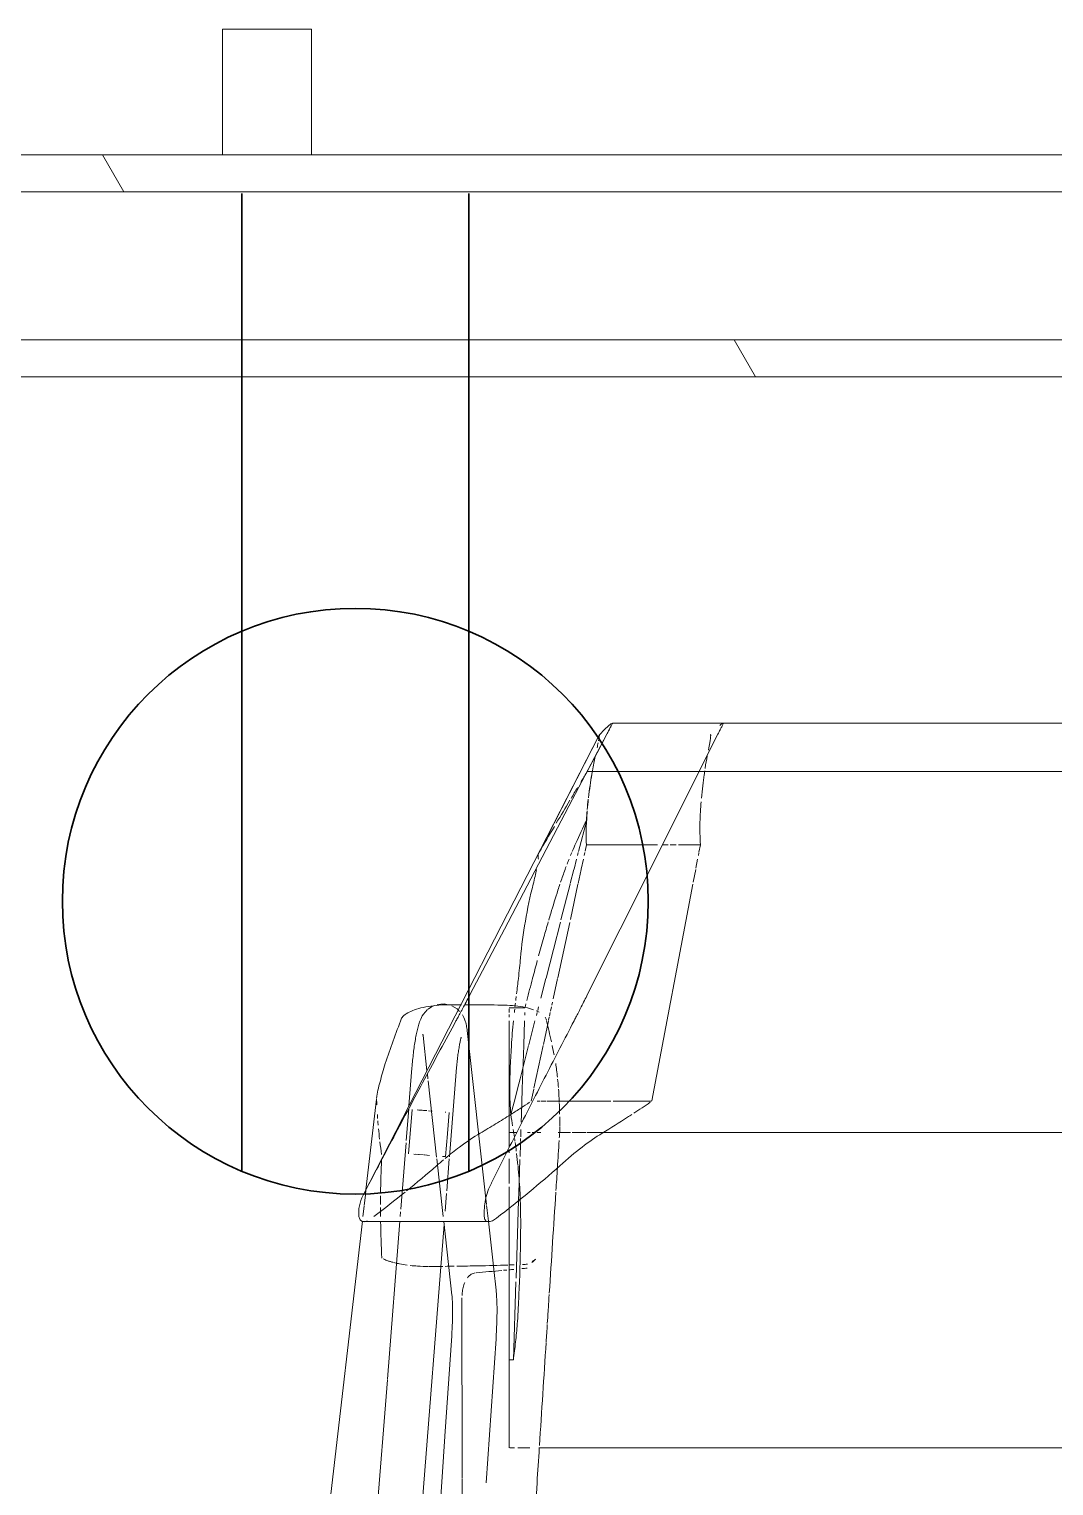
# Model space of a CAD drawing. Header units: inches. Extents: x 1076 to 2563, y 349 to 2134.
# Drawn here: x 2472.05 to 2489.37, y 863.08 to 887.7 of the extents above; entities that cross this region are included whole.
import ezdxf

# ---------------------------------------------------------------- set-up
doc = ezdxf.new("R2010")
doc.units = ezdxf.units.IN
doc.header["$MEASUREMENT"] = 0
for name, color, linetype, lineweight in [('A-ANNO-NOTE', 131, 'Continuous', 30), ('A-WALL', 113, 'Continuous', 13), ('A-WALL-PATT', 111, 'Continuous', 13), ('E-ELEC-FIXT', 91, 'Continuous', 9), ('I-FURN', 30, 'Continuous', 9), ('I-WALL', 2, 'Continuous', 13)]:
    doc.layers.add(name, color=color, linetype=linetype, lineweight=lineweight)
pattern_1 = [(0, (0, 0), (30.72, 7.68), [1.267, -21.773, 1.267, -21.773, -122.88]), (0, (0, 0), (30.72, 7.68), [-46.08, 1.267, -44.813, 1.267, -21.773, -53.76]), (0, (0, 0), (30.72, 7.68), [-115.2, 1.267, -14.093, 1.267, -37.133]), (120, (11.52, 3.84), (-22.011075, 22.7643), [1.267, -21.773, 1.267, -21.773, -122.88]), (120, (11.52, 3.84), (-22.011075, 22.7643), [-46.08, 1.267, -44.813, 1.267, -21.773, -53.76]), (120, (11.52, 3.84), (-22.011075, 22.7643), [-115.2, 1.267, -14.093, 1.267, -37.133]), (240, (15.36, 19.2), (-8.708925, -30.4443), [1.267, -21.773, 1.267, -21.773, -122.88]), (240, (15.36, 19.2), (-8.708925, -30.4443), [-46.08, 1.267, -44.813, 1.267, -21.773, -53.76]), (240, (15.36, 19.2), (-8.708925, -30.4443), [-115.2, 1.267, -14.093, 1.267, -37.133])]

# ---------------------------------------------------------------- blocks, each defined once
blk = doc.blocks.new('HighTower_SelectRecliner - HighTower_SelectRecliner-V19-Level XX  POWER _ SIGNAL')
at = {"layer": 'I-FURN'}
for p, q in [((-8.286, 15.69), (-8.209, 15.766)), ((-8.286, 15.69), (-8.209, 15.766)), ((-8.209, 15.766), (-8.13, 15.842)), ((-8.209, 15.766), (-8.13, 15.842)), ((-8.072, 15.879), (-8.071, 15.879)), ((-8.072, 15.879), (-8.072, 15.879)), ((-8.072, 15.879), (-8.071, 15.879)), ((8.071, 15.879), (-8.071, 15.879)), ((-6.198, 15.879), (-8.071, 15.879)), ((-6.198, 15.879), (-6.199, 15.879)), ((-12.283, 7.902), (-8.29, 15.686)), ((-8.29, 15.686), (-9.312, 13.691)), ((-8.287, 15.69), (-8.286, 15.69)), ((-8.287, 15.69), (-8.286, 15.69)), ((-8.286, 15.69), (-8.286, 15.69)), ((-8.286, 15.69), (-8.286, 15.69)), ((8.496, 15.065), (-8.496, 15.065)), ((-8.507, 14.243), (-8.644, 13.713)), ((-8.511, 13.824), (-8.534, 13.716)), ((-7.313, 13.824), (-8.511, 13.824)), ((-7.132, 13.824), (-7.225, 13.824)), ((-6.995, 13.824), (-7.098, 13.824)), ((-6.586, 13.824), (-6.958, 13.824)), ((-6.586, 13.824), (-6.61, 13.697)), ((-8.677, 13.582), (-8.721, 13.411)), ((-8.648, 13.695), (-8.661, 13.645)), ((-8.563, 13.582), (-8.599, 13.412)), ((-8.539, 13.694), (-8.549, 13.645)), ((-6.632, 13.582), (-6.66, 13.431)), ((-6.611, 13.689), (-6.62, 13.645)), ((-8.723, 13.405), (-8.784, 13.168)), ((-8.601, 13.405), (-8.652, 13.17)), ((-6.665, 13.405), (-6.705, 13.195)), ((-8.786, 13.16), (-8.941, 12.555)), ((-8.654, 13.16), (-8.783, 12.56)), ((-6.712, 13.16), (-7.408, 9.498)), ((-8.794, 12.51), (-8.996, 11.575)), ((-9.196, 11.563), (-9.282, 11.232)), ((-8.998, 11.563), (-9.072, 11.22)), ((-10.908, 11.133), (-11.032, 11.122)), ((-10.908, 11.133), (-10.855, 11.12)), ((-9.319, 11.087), (-9.335, 11.025)), ((-9.101, 11.086), (-9.116, 11.014)), ((-9.084, 11.166), (-9.095, 11.113)), ((-9.818, 11.07), (-9.719, 11.07)), ((-9.818, 10.991), (-9.818, 11.049)), ((-9.818, 11.049), (-9.818, 10.991)), ((-9.818, 10.909), (-9.818, 10.957)), ((-9.818, 10.957), (-9.818, 10.909)), ((-9.818, 9.103), (-9.818, 10.847)), ((-9.818, 10.847), (-9.818, 9.103)), ((-9.715, 11.07), (-9.55, 11.07)), ((-9.571, 10.438), (-9.557, 10.847)), ((-9.554, 10.946), (-9.552, 10.991)), ((-9.381, 10.847), (-9.485, 10.441)), ((-9.343, 10.991), (-9.357, 10.938)), ((-9.153, 10.847), (-9.238, 10.45)), ((-9.139, 10.909), (-9.15, 10.861)), ((-9.121, 10.991), (-9.135, 10.928)), ((-11.356, 10.747), (-11.362, 10.726)), ((-11.272, 10.601), (-11.205, 10.003)), ((-10.54, 10.771), (-10.536, 10.748)), ((-10.536, 10.748), (-10.532, 10.726)), ((-10.21, 7.842), (-10.527, 10.684)), ((-10.631, 10.553), (-10.634, 10.543)), ((-10.625, 10.573), (-10.626, 10.571)), ((-9.488, 10.43), (-9.632, 9.87)), ((-9.595, 9.7), (-9.571, 10.43)), ((-9.242, 10.43), (-9.398, 9.708)), ((-11.454, 10.12), (-11.456, 10.088)), ((-11.451, 10.151), (-11.454, 10.12)), ((-11.441, 10.244), (-11.445, 10.214)), ((-10.678, 10.302), (-10.682, 10.277)), ((-10.675, 10.326), (-10.678, 10.302)), ((-11.46, 10.048), (-11.51, 9.409)), ((-11.199, 9.95), (-11.19, 9.866)), ((-10.825, 8.548), (-10.712, 9.989)), ((-9.632, 9.87), (-9.676, 9.697)), ((-11.186, 9.833), (-11.043, 8.544)), ((-9.677, 9.692), (-9.734, 9.472)), ((-9.602, 9.473), (-9.595, 9.692)), ((-9.401, 9.692), (-9.445, 9.489)), ((-12.059, 9.522), (-12.236, 7.993)), ((-11.514, 9.361), (-11.556, 8.828)), ((-9.734, 9.471), (-9.788, 9.264)), ((-9.609, 9.266), (-9.603, 9.471)), ((-9.296, 9.489), (-9.346, 9.489)), ((-9.192, 9.489), (-9.279, 9.489)), ((-8.098, 9.489), (-9.176, 9.489)), ((-7.41, 9.489), (-8.06, 9.489)), ((-11.458, 9.35), (-11.516, 8.602)), ((-11.458, 9.35), (-11.516, 8.602)), ((-11.29, 9.337), (-11.371, 9.343)), ((-11.291, 9.337), (-11.341, 9.341)), ((-11.209, 9.33), (-11.287, 9.336)), ((-11.209, 9.33), (-11.266, 9.335)), ((-11.12, 9.323), (-11.178, 9.328)), ((-11.12, 9.323), (-11.177, 9.328)), ((-10.885, 9.305), (-10.9, 9.306)), ((-10.86, 8.942), (-10.832, 9.301)), ((-10.86, 8.942), (-10.832, 9.301)), ((-9.614, 9.136), (-9.609, 9.264)), ((-10.891, 8.553), (-10.861, 8.936)), ((-10.891, 8.553), (-10.861, 8.936)), ((-9.818, 8.71), (-9.818, 9.099)), ((-9.818, 9.099), (-9.818, 8.959)), ((-9.818, 8.959), (-9.818, 8.71)), ((-9.818, 8.959), (-9.741, 8.959)), ((-9.741, 8.959), (-9.695, 8.959)), ((-9.622, 8.886), (-9.618, 9.012)), ((-9.506, 8.959), (-9.461, 8.959)), ((-9.43, 8.959), (-9.375, 8.959)), ((-9.341, 8.959), (-9.283, 8.959)), ((-8.991, 8.959), (-8.781, 8.959)), ((-8.963, 8.959), (-8.781, 8.959)), ((-8.754, 8.959), (-8.515, 8.959)), ((-8.754, 8.959), (-8.515, 8.959)), ((-8.499, 8.959), (-8.242, 8.959)), ((-8.499, 8.959), (-8.242, 8.959)), ((-8.23, 8.959), (8.23, 8.959)), ((-8.23, 8.959), (8.23, 8.959)), ((-11.559, 8.786), (-11.647, 7.663)), ((-9.818, 8.664), (-9.818, 8.618)), ((-9.818, 8.618), (-9.818, 8.664)), ((-9.633, 8.554), (-9.626, 8.767)), ((-9.624, 8.81), (-9.623, 8.858)), ((-11.43, 8.595), (-11.351, 8.589)), ((-11.4, 8.593), (-11.352, 8.589)), ((-11.346, 8.589), (-11.262, 8.582)), ((-11.325, 8.587), (-11.262, 8.582)), ((-11.252, 8.581), (-11.16, 8.574)), ((-11.244, 8.581), (-11.163, 8.574)), ((-11.039, 8.514), (-10.931, 7.541)), ((-10.944, 8.557), (-10.891, 8.553)), ((-10.901, 8.554), (-10.891, 8.553)), ((-10.871, 7.974), (-10.828, 8.514)), ((-9.818, 8.514), (-9.818, 8.097)), ((-9.818, 8.097), (-9.818, 8.514)), ((-9.648, 8.103), (-9.634, 8.503)), ((-12.246, 7.903), (-12.266, 7.727)), ((-12.236, 7.993), (-12.246, 7.907)), ((-10.897, 7.632), (-10.874, 7.932)), ((-9.818, 8.045), (-9.818, 7.685)), ((-9.818, 7.685), (-9.818, 8.045)), ((-9.657, 7.811), (-9.648, 8.103)), ((-12.268, 7.717), (-12.288, 7.541)), ((-10.199, 7.744), (-10.209, 7.838)), ((-10.188, 7.649), (-10.197, 7.727)), ((-10.167, 7.461), (-10.188, 7.644)), ((-9.818, 7.683), (-9.818, 5.121)), ((-9.818, 5.121), (-9.818, 7.683)), ((-9.701, 6.5), (-9.657, 7.811)), ((-12.297, 7.463), (-14.661, -12.986)), ((-12.271, 7.454), (-10.166, 7.454)), ((-11.663, 7.462), (-11.873, 4.79)), ((-11.651, 7.622), (-11.657, 7.541)), ((-11.398, 1.27), (-10.915, 7.404)), ((-10.921, 7.454), (-10.783, 6.21)), ((-10.077, 6.648), (-10.167, 7.461)), ((-10.037, 6.293), (-10.077, 6.647)), ((-9.746, 5.116), (-9.703, 6.438)), ((-10.783, 6.21), (-10.781, 6.194)), ((-10.775, 6.111), (-10.774, 6.086)), ((-10.774, 6.086), (-10.773, 6.06)), ((-10.788, 5.522), (-10.901, 3.83)), ((-10.203, 3.041), (-10.039, 5.471)), ((-9.818, 5.116), (-9.818, 3.63)), ((-9.818, 3.63), (-9.818, 5.116)), ((-9.746, 5.116), (-9.818, 5.116)), ((-11.874, 4.781), (-12.462, -2.686)), ((-10.902, 3.824), (-11.945, -11.699)), ((-9.807, 3.63), (-9.726, 3.63)), ((-9.67, 3.63), (-9.594, 3.63)), ((-9.583, 3.63), (-9.469, 3.63)), ((-9.317, 3.63), (9.317, 3.63))]:
    blk.add_line(p, q, dxfattribs=at)
at = {"layer": 'I-FURN', "flags": 128}
for points in [[(-10.475, 11.299), (-9.898, 12.397), (-9.321, 13.495), (-8.744, 14.593), (-8.167, 15.692)], [(-8.496, 15.065), (-8.331, 15.378), (-8.167, 15.692)], [(-6.289, 15.692), (-6.84, 14.593), (-7.39, 13.495), (-7.94, 12.397), (-8.491, 11.299)], [(-8.951, 12.516), (-9.07, 12.056), (-9.194, 11.571)], [(-11.076, 11.105), (-11.129, 11.084), (-11.186, 11.044)], [(-10.788, 11.103), (-10.698, 11.05), (-10.653, 11.007)], [(-11.194, 11.039), (-11.236, 10.997), (-11.264, 10.961), (-11.284, 10.93), (-11.299, 10.902), (-11.31, 10.878), (-11.32, 10.855), (-11.329, 10.833), (-11.336, 10.811), (-11.343, 10.79), (-11.35, 10.769), (-11.356, 10.747)], [(-10.606, 10.947), (-10.584, 10.907), (-10.569, 10.874), (-10.559, 10.844), (-10.551, 10.818), (-10.545, 10.794), (-10.54, 10.771)], [(-11.362, 10.726), (-11.367, 10.704), (-11.372, 10.681), (-11.378, 10.658), (-11.383, 10.634), (-11.388, 10.61), (-11.392, 10.585), (-11.397, 10.559), (-11.402, 10.533), (-11.406, 10.506), (-11.41, 10.479), (-11.415, 10.451), (-11.419, 10.423), (-11.423, 10.394), (-11.427, 10.365), (-11.431, 10.336), (-11.434, 10.306)], [(-11.275, 10.624), (-11.275, 10.623), (-11.274, 10.618), (-11.273, 10.612), (-11.272, 10.604), (-11.272, 10.601)], [(-10.532, 10.726), (-10.529, 10.704), (-10.527, 10.684)], [(-10.634, 10.543), (-10.637, 10.532), (-10.64, 10.519), (-10.643, 10.504), (-10.647, 10.489), (-10.65, 10.472), (-10.654, 10.454), (-10.657, 10.435), (-10.661, 10.415), (-10.664, 10.394), (-10.668, 10.372), (-10.672, 10.349), (-10.675, 10.326)], [(-10.626, 10.571), (-10.627, 10.568), (-10.629, 10.561), (-10.631, 10.553)], [(-11.445, 10.214), (-11.448, 10.182), (-11.451, 10.151)], [(-11.434, 10.306), (-11.438, 10.275), (-11.441, 10.244)], [(-10.682, 10.277), (-10.685, 10.252), (-10.688, 10.226), (-10.691, 10.2), (-10.695, 10.173), (-10.697, 10.146), (-10.7, 10.119), (-10.703, 10.091), (-10.706, 10.064), (-10.708, 10.036), (-10.711, 10.007), (-10.712, 9.989)], [(-11.456, 10.088), (-11.459, 10.056), (-11.46, 10.048)], [(-10.781, 6.194), (-10.779, 6.176), (-10.778, 6.156)], [(-10.778, 6.156), (-10.777, 6.134), (-10.775, 6.111)], [(-10.037, 6.293), (-10.034, 6.265), (-10.032, 6.237), (-10.03, 6.208), (-10.028, 6.177), (-10.026, 6.146), (-10.025, 6.115), (-10.024, 6.082), (-10.023, 6.048), (-10.022, 6.014), (-10.022, 5.979), (-10.022, 5.943), (-10.022, 5.907), (-10.023, 5.869), (-10.023, 5.831), (-10.024, 5.793), (-10.025, 5.754), (-10.027, 5.714), (-10.028, 5.674), (-10.03, 5.634), (-10.032, 5.593), (-10.034, 5.552), (-10.037, 5.511), (-10.039, 5.471)], [(-10.773, 6.06), (-10.773, 6.033), (-10.772, 6.005), (-10.772, 5.975), (-10.772, 5.944), (-10.772, 5.913), (-10.772, 5.88), (-10.773, 5.847), (-10.774, 5.813), (-10.775, 5.778), (-10.776, 5.742), (-10.777, 5.706), (-10.779, 5.67), (-10.781, 5.633), (-10.783, 5.595), (-10.785, 5.558), (-10.788, 5.522)]]:
    blk.add_lwpolyline(points, dxfattribs=at)
at = {"layer": 'I-FURN'}
blk.add_ellipse((0.224, 15.684), major_axis=(6.637, 0), ratio=0.032202, start_param=3.1107, end_param=3.114083, dxfattribs=at)
for points, knots in [([(-8.167, 15.692), (-8.156, 15.711), (-8.143, 15.736), (-8.129, 15.764), (-8.119, 15.783), (-8.109, 15.802), (-8.1, 15.82), (-8.09, 15.84), (-8.08, 15.86), (-8.072, 15.876), (-8.071, 15.879), (-8.071, 15.879)], [-1, -1, -1, -1, -0.785714, -0.732143, -0.678571, -0.571429, -0.5, -0.428571, -0.285714, -0.142857, 0, 0, 0, 0]), ([(-8.167, 15.692), (-8.156, 15.711), (-8.143, 15.736), (-8.129, 15.764), (-8.119, 15.783), (-8.109, 15.802), (-8.1, 15.82), (-8.09, 15.84), (-8.08, 15.86), (-8.072, 15.876), (-8.071, 15.879), (-8.071, 15.879)], [-1, -1, -1, -1, -0.785714, -0.732143, -0.678571, -0.571429, -0.5, -0.428571, -0.285714, -0.142857, 0, 0, 0, 0]), ([(-6.198, 15.879), (-6.198, 15.879), (-6.199, 15.876), (-6.207, 15.86), (-6.218, 15.836), (-6.23, 15.81), (-6.242, 15.788), (-6.254, 15.763), (-6.269, 15.731), (-6.283, 15.705), (-6.289, 15.692)], [-1, -1, -1, -1, -0.857143, -0.714286, -0.571429, -0.428571, -0.357143, -0.285714, -0.142857, 0, 0, 0, 0]), ([(-6.41, 15.672), (-6.412, 15.647), (-6.421, 15.581), (-6.442, 15.473), (-6.451, 15.426)], [0, 0, 0, 0, 0.25, 0.4021487, 0.4021487, 0.4021487, 0.4021487]), ([(-8.478, 14.619), (-8.46, 14.763), (-8.437, 14.919), (-8.415, 15.051), (-8.412, 15.071)], [0.0131576, 0.0131576, 0.0131576, 0.0131576, 0.25, 0.2936141, 0.2936141, 0.2936141, 0.2936141]), ([(-8.476, 14.619), (-8.458, 14.763), (-8.436, 14.919), (-8.414, 15.051), (-8.411, 15.071)], [0.0131801, 0.0131801, 0.0131801, 0.0131801, 0.25, 0.2935557, 0.2935557, 0.2935557, 0.2935557]), ([(-6.512, 15.072), (-6.515, 15.051), (-6.535, 14.915), (-6.553, 14.757), (-6.568, 14.61)], [0.7057407, 0.7057407, 0.7057407, 0.7057407, 0.75, 0.9914873, 0.9914873, 0.9914873, 0.9914873]), ([(-6.574, 14.552), (-6.584, 14.438), (-6.597, 14.195), (-6.593, 13.952), (-6.586, 13.824)], [0.0547584, 0.0547584, 0.0547584, 0.0547584, 0.5, 1, 1, 1, 1]), ([(-8.751, 13.712), (-8.731, 13.758), (-8.655, 13.935), (-8.572, 14.112), (-8.507, 14.243)], [0.8310972, 0.8310972, 0.8310972, 0.8310972, 0.875, 1, 1, 1, 1]), ([(-9.312, 13.691), (-9.316, 13.684), (-9.322, 13.669), (-9.326, 13.653), (-9.327, 13.645)], [0.1077434, 0.1077434, 0.1077434, 0.1077434, 0.5, 1, 1, 1, 1]), ([(-9.148, 12.548), (-9.137, 12.586), (-9.086, 12.756), (-9.025, 12.96), (-8.969, 13.126), (-8.958, 13.16)], [0.4644952, 0.4644952, 0.4644952, 0.4644952, 0.5, 0.625, 0.6569557, 0.6569557, 0.6569557, 0.6569557]), ([(-9.319, 11.945), (-9.29, 12.051), (-9.237, 12.244), (-9.181, 12.436), (-9.156, 12.522)], [0.2747658, 0.2747658, 0.2747658, 0.2747658, 0.375, 0.4563936, 0.4563936, 0.4563936, 0.4563936]), ([(-9.625, 11.908), (-9.635, 11.802), (-9.655, 11.61), (-9.681, 11.394), (-9.691, 11.304)], [0, 0, 0, 0, 0.5, 0.8323923, 0.8323923, 0.8323923, 0.8323923]), ([(-11.635, 10.891), (-11.622, 10.913), (-11.583, 10.954), (-11.449, 11.029), (-11.249, 11.086), (-11.008, 11.116), (-10.883, 11.121), (-10.818, 11.121)], [0, 0, 0, 0, 0.166667, 0.333333, 0.666667, 0.833333, 1, 1, 1, 1]), ([(-10.715, 10.847), (-10.705, 10.864), (-10.683, 10.906), (-10.646, 10.975), (-10.613, 11.037), (-10.578, 11.103), (-10.532, 11.19), (-10.494, 11.263), (-10.475, 11.299)], [-1, -1, -1, -1, -0.8, -0.6, -0.5, -0.4, -0.2, 0, 0, 0, 0]), ([(-10.569, 11.121), (-10.498, 11.12), (-10.273, 11.119), (-10.048, 11.116), (-9.894, 11.113)], [0.2692597, 0.2692597, 0.2692597, 0.2692597, 0.5, 1, 1, 1, 1]), ([(-8.491, 11.299), (-8.509, 11.263), (-8.545, 11.19), (-8.59, 11.102), (-8.623, 11.037), (-8.654, 10.975), (-8.689, 10.906), (-8.711, 10.864), (-8.72, 10.847)], [-1, -1, -1, -1, -0.8, -0.6, -0.5, -0.4, -0.2, 0, 0, 0, 0]), ([(-9.744, 10.847), (-9.758, 10.708), (-9.79, 10.324), (-9.804, 9.938), (-9.806, 9.692)], [0.2167789, 0.2167789, 0.2167789, 0.2167789, 0.5, 1, 1, 1, 1]), ([(-8.983, 9.692), (-8.979, 9.641), (-8.974, 9.57), (-8.971, 9.5), (-8.97, 9.48)], [0.3696326, 0.3696326, 0.3696326, 0.3696326, 0.5, 0.5509304, 0.5509304, 0.5509304, 0.5509304]), ([(-9.472, 9.471), (-9.52, 9.439), (-9.623, 9.371), (-9.73, 9.303), (-9.787, 9.267)], [-0.9208687, -0.9208687, -0.9208687, -0.9208687, -0.5, -0.0103461, -0.0103461, -0.0103461, -0.0103461]), ([(-8.245, 8.949), (-8.097, 9.039), (-7.93, 9.144), (-7.768, 9.249), (-7.744, 9.264)], [-1, -1, -1, -1, -0.5, -0.4148178, -0.4148178, -0.4148178, -0.4148178]), ([(-10.308, 8.949), (-10.418, 8.884), (-10.609, 8.755), (-10.815, 8.591), (-10.897, 8.523)], [-1, -1, -1, -1, -0.5, -0.1858153, -0.1858153, -0.1858153, -0.1858153]), ([(-9.667, 8.395), (-9.653, 8.257), (-9.639, 8.068), (-9.63, 7.88), (-9.628, 7.83)], [0.1762255, 0.1762255, 0.1762255, 0.1762255, 0.3333333, 0.3903181, 0.3903181, 0.3903181, 0.3903181]), ([(-9.629, 7.83), (-9.62, 7.587), (-9.622, 7.053), (-9.636, 6.516), (-9.652, 6.223)], [0.3903181, 0.3903181, 0.3903181, 0.3903181, 0.6666667, 1, 1, 1, 1]), ([(-11.852, 6.787), (-11.863, 6.791), (-11.897, 6.803), (-11.926, 6.816), (-11.945, 6.826)], [0.8, 0.8, 0.8, 0.8, 0.85, 0.9585391, 0.9585391, 0.9585391, 0.9585391]), ([(-11.785, 6.767), (-11.802, 6.771), (-11.825, 6.778), (-11.847, 6.785), (-11.853, 6.787)], [0.70258252, 0.70258252, 0.70258252, 0.70258252, 0.775, 0.8, 0.8, 0.8, 0.8]), ([(-11.707, 6.748), (-11.713, 6.749), (-11.734, 6.754), (-11.755, 6.759), (-11.77, 6.763)], [0.6, 0.6, 0.6, 0.6, 0.625, 0.68241397, 0.68241397, 0.68241397, 0.68241397]), ([(-11.542, 6.719), (-11.585, 6.725), (-11.641, 6.734), (-11.694, 6.745), (-11.707, 6.748)], [0.4, 0.4, 0.4, 0.4, 0.55, 0.6, 0.6, 0.6, 0.6]), ([(-9.84, 6.721), (-10.006, 6.715), (-10.292, 6.707), (-10.581, 6.703), (-10.703, 6.702)], [0.200728, 0.200728, 0.200728, 0.200728, 0.5, 0.716879, 0.716879, 0.716879, 0.716879]), ([(-10.525, 6.503), (-10.52, 6.509), (-10.511, 6.52), (-10.489, 6.542), (-10.453, 6.571), (-10.416, 6.582), (-10.393, 6.587)], [0.7142857, 0.7142857, 0.7142857, 0.7142857, 0.75, 0.7857143, 0.8571429, 0.9712067, 0.9712067, 0.9712067, 0.9712067]), ([(-10.613, 6.203), (-10.612, 6.22), (-10.608, 6.265), (-10.601, 6.311), (-10.595, 6.34)], [0.2062586, 0.2062586, 0.2062586, 0.2062586, 0.2857143, 0.4285714, 0.4285714, 0.4285714, 0.4285714]), ([(-9.14, 6.223), (-9.145, 6.148), (-9.151, 6.056), (-9.156, 5.965), (-9.157, 5.949)], [0.1320113, 0.1320113, 0.1320113, 0.1320113, 0.14285714, 0.14522271, 0.14522271, 0.14522271, 0.14522271]), ([(-9.307, 3.63), (-9.32, 3.432), (-9.46, 1.261), (-9.664, -1.898), (-9.916, -5.846), (-10.104, -8.807), (-10.227, -10.781), (-10.289, -11.768)], [0.2571046, 0.2571046, 0.2571046, 0.2571046, 0.2857143, 0.5714286, 0.7142857, 0.8571429, 1, 1, 1, 1])]:
    blk.add_open_spline(points, degree=3, knots=knots, dxfattribs=at)
for points in [[(-8.13, 15.842), (-8.117, 15.854), (-8.095, 15.873), (-8.079, 15.879), (-8.072, 15.879)], [(-8.13, 15.842), (-8.117, 15.854), (-8.095, 15.873), (-8.079, 15.879), (-8.072, 15.879)], [(-6.223, 15.87), (-6.233, 15.864), (-6.244, 15.854), (-6.257, 15.842)], [(-6.199, 15.879), (-6.206, 15.879), (-6.214, 15.876), (-6.223, 15.87)], [(-8.332, 15.462), (-8.325, 15.495), (-8.318, 15.526), (-8.313, 15.55)], [(-8.332, 15.461), (-8.325, 15.494), (-8.318, 15.526), (-8.313, 15.55)], [(-8.307, 15.579), (-8.299, 15.621), (-8.294, 15.653), (-8.291, 15.673)], [(-8.307, 15.579), (-8.299, 15.621), (-8.294, 15.653), (-8.291, 15.673)], [(-8.291, 15.673), (-8.292, 15.676), (-8.292, 15.683), (-8.289, 15.688), (-8.287, 15.69)], [(-8.291, 15.673), (-8.292, 15.676), (-8.292, 15.679), (-8.291, 15.682)], [(-8.291, 15.682), (-8.29, 15.685), (-8.289, 15.688), (-8.287, 15.69)], [(-6.411, 15.687), (-6.412, 15.686), (-6.413, 15.684), (-6.413, 15.682)], [(-6.413, 15.682), (-6.413, 15.679), (-6.412, 15.676), (-6.41, 15.672)], [(-6.41, 15.69), (-6.41, 15.689), (-6.411, 15.688), (-6.411, 15.687)], [(-8.411, 15.074), (-8.395, 15.165), (-8.379, 15.244), (-8.364, 15.318)], [(-8.41, 15.074), (-8.394, 15.166), (-8.379, 15.245), (-8.363, 15.319)], [(-6.469, 15.327), (-6.481, 15.264), (-6.493, 15.197), (-6.506, 15.116)], [(-8.507, 15.046), (-8.54, 14.992), (-8.572, 14.939), (-8.604, 14.885)], [(-8.661, 14.791), (-8.698, 14.73), (-8.734, 14.669), (-8.771, 14.609)], [(-8.79, 14.576), (-8.867, 14.447), (-8.944, 14.318), (-9.02, 14.189)], [(-8.499, 14.419), (-8.494, 14.477), (-8.488, 14.535), (-8.481, 14.593)], [(-8.497, 14.419), (-8.492, 14.477), (-8.486, 14.535), (-8.48, 14.593)], [(-8.51, 14.243), (-8.507, 14.294), (-8.504, 14.345), (-8.5, 14.396)], [(-8.507, 14.243), (-8.505, 14.293), (-8.502, 14.344), (-8.498, 14.394)], [(-9.053, 14.134), (-9.139, 13.988), (-9.224, 13.842), (-9.309, 13.697)], [(-8.511, 13.824), (-8.514, 13.893), (-8.516, 14.033), (-8.513, 14.173), (-8.51, 14.243)], [(-9.327, 13.645), (-9.327, 13.636), (-9.328, 13.617), (-9.325, 13.594), (-9.323, 13.582)], [(-9.309, 13.697), (-9.311, 13.695), (-9.312, 13.693), (-9.312, 13.691)], [(-8.838, 13.495), (-8.827, 13.525), (-8.816, 13.554), (-8.804, 13.583)], [(-8.779, 13.645), (-8.772, 13.662), (-8.765, 13.679), (-8.758, 13.696)], [(-9.353, 13.405), (-9.368, 13.334), (-9.387, 13.252), (-9.411, 13.16)], [(-8.947, 13.193), (-8.923, 13.264), (-8.898, 13.335), (-8.872, 13.405)], [(-8.871, 13.41), (-8.865, 13.425), (-8.859, 13.44), (-8.854, 13.455)], [(-9.411, 13.16), (-9.463, 12.952), (-9.551, 12.535), (-9.606, 12.117), (-9.625, 11.908)], [(-9.421, 11.567), (-9.394, 11.667), (-9.368, 11.766), (-9.341, 11.866)], [(-9.519, 11.191), (-9.487, 11.315), (-9.455, 11.439), (-9.422, 11.563)], [(-10.818, 11.121), (-10.753, 11.121), (-10.689, 11.121), (-10.624, 11.121)], [(-9.894, 11.113), (-9.832, 11.112), (-9.772, 11.108), (-9.715, 11.102)], [(-9.711, 11.147), (-9.714, 11.127), (-9.716, 11.107), (-9.718, 11.087)], [(-9.712, 11.102), (-9.653, 11.095), (-9.597, 11.086), (-9.544, 11.075)], [(-9.697, 11.26), (-9.7, 11.237), (-9.703, 11.215), (-9.705, 11.192)], [(-9.546, 11.087), (-9.541, 11.103), (-9.537, 11.12), (-9.533, 11.137)], [(-12.283, 7.904), (-12.112, 8.231), (-11.769, 8.884), (-11.247, 9.864), (-10.893, 10.519), (-10.715, 10.847)], [(-11.91, 10.126), (-11.866, 10.254), (-11.777, 10.509), (-11.683, 10.764), (-11.635, 10.891)], [(-8.72, 10.847), (-8.879, 10.541), (-9.195, 9.93), (-9.66, 9.018), (-9.965, 8.411), (-10.116, 8.109)], [(-9.723, 11.044), (-9.725, 11.027), (-9.727, 11.009), (-9.729, 10.991)], [(-9.544, 11.075), (-9.494, 11.064), (-9.448, 11.051), (-9.407, 11.036)], [(-9.358, 11.017), (-9.34, 11.009), (-9.323, 11), (-9.307, 10.992)], [(-9.208, 10.91), (-9.198, 10.894), (-9.191, 10.878), (-9.188, 10.862)], [(-9.184, 10.847), (-9.156, 10.729), (-9.129, 10.611), (-9.104, 10.493)], [(-9.09, 10.43), (-9.079, 10.377), (-9.068, 10.324), (-9.058, 10.271)], [(-11.997, 9.817), (-11.985, 9.868), (-11.957, 9.972), (-11.926, 10.075), (-11.91, 10.126)], [(-9.029, 10.126), (-9.019, 10.05), (-9.01, 9.974), (-9.002, 9.898)], [(-8.998, 9.863), (-8.993, 9.816), (-8.989, 9.769), (-8.985, 9.722)], [(-12.057, 9.538), (-12.052, 9.584), (-12.036, 9.677), (-12.012, 9.77), (-11.997, 9.817)], [(-9.806, 9.692), (-9.807, 9.616), (-9.804, 9.468), (-9.794, 9.331), (-9.788, 9.264)], [(-12.053, 9.431), (-12.054, 9.453), (-12.055, 9.474), (-12.056, 9.496)], [(-8.969, 9.47), (-8.966, 9.404), (-8.965, 9.338), (-8.964, 9.272)], [(-7.711, 9.286), (-7.617, 9.347), (-7.526, 9.409), (-7.436, 9.471)], [(-12.039, 9.199), (-12.041, 9.22), (-12.042, 9.241), (-12.043, 9.263)], [(-12.03, 9.086), (-12.032, 9.11), (-12.034, 9.135), (-12.036, 9.16)], [(-9.791, 9.264), (-9.874, 9.212), (-10.044, 9.106), (-10.219, 9.002), (-10.308, 8.949)], [(-9.788, 9.264), (-9.778, 9.197), (-9.769, 9.133), (-9.759, 9.071)], [(-8.962, 9.226), (-8.961, 9.171), (-8.961, 9.116), (-8.962, 9.062)], [(-12.006, 8.848), (-12.013, 8.907), (-12.019, 8.966), (-12.025, 9.025)], [(-9.75, 9.011), (-9.743, 8.969), (-9.736, 8.928), (-9.729, 8.888)], [(-8.963, 8.959), (-8.965, 8.929), (-8.967, 8.899), (-8.969, 8.87)], [(-8.961, 9.053), (-8.962, 9.022), (-8.962, 8.99), (-8.963, 8.959)], [(-8.961, 8.397), (-8.83, 8.515), (-8.58, 8.725), (-8.353, 8.884), (-8.245, 8.949)], [(-11.971, 8.591), (-11.982, 8.663), (-11.992, 8.734), (-12.002, 8.805)], [(-9.724, 8.861), (-9.722, 8.845), (-9.72, 8.829), (-9.718, 8.813)], [(-9.715, 8.794), (-9.708, 8.745), (-9.702, 8.696), (-9.696, 8.647)], [(-8.971, 8.828), (-8.981, 8.673), (-8.991, 8.518), (-9.001, 8.363)], [(-11.99, 7.932), (-11.987, 8.121), (-11.98, 8.31), (-11.971, 8.5)], [(-11.045, 8.397), (-11.209, 8.255), (-11.378, 8.114), (-11.551, 7.973)], [(-10.926, 8.499), (-10.965, 8.466), (-11.005, 8.432), (-11.045, 8.397)], [(-10.031, 7.513), (-9.842, 7.659), (-9.474, 7.952), (-9.129, 8.248), (-8.961, 8.397)], [(-9.691, 8.608), (-9.682, 8.54), (-9.675, 8.473), (-9.668, 8.406)], [(-9.001, 8.363), (-9.01, 8.236), (-9.018, 8.108), (-9.026, 7.98)], [(-12.355, 7.541), (-12.362, 7.602), (-12.357, 7.724), (-12.314, 7.844), (-12.283, 7.904)], [(-11.576, 7.953), (-11.747, 7.815), (-11.922, 7.678), (-12.101, 7.541)], [(-11.991, 7.741), (-11.991, 7.791), (-11.991, 7.842), (-11.989, 7.893)], [(-10.117, 8.107), (-10.162, 8.014), (-10.201, 7.921), (-10.215, 7.827)], [(-10.116, 8.109), (-10.116, 8.108), (-10.116, 8.107), (-10.117, 8.107)], [(-9.028, 7.953), (-9.065, 7.384), (-9.102, 6.815), (-9.138, 6.246)], [(-11.991, 7.541), (-11.991, 7.592), (-11.992, 7.642), (-11.991, 7.693)], [(-10.215, 7.827), (-10.235, 7.732), (-10.243, 7.637), (-10.238, 7.541)], [(-12.333, 7.486), (-12.339, 7.493), (-12.348, 7.509), (-12.353, 7.53), (-12.355, 7.541)], [(-12.285, 7.455), (-12.304, 7.458), (-12.32, 7.468), (-12.333, 7.486)], [(-12.271, 7.454), (-12.276, 7.454), (-12.281, 7.454), (-12.285, 7.455)], [(-12.218, 7.465), (-12.235, 7.459), (-12.251, 7.453), (-12.266, 7.452)], [(-11.967, 6.837), (-11.979, 7.043), (-11.986, 7.25), (-11.989, 7.458)], [(-10.238, 7.541), (-10.236, 7.513), (-10.223, 7.47), (-10.174, 7.447), (-10.127, 7.458), (-10.1, 7.47)], [(-10.1, 7.47), (-10.089, 7.475), (-10.066, 7.487), (-10.043, 7.504), (-10.031, 7.513)], [(-11.364, 6.702), (-11.405, 6.705), (-11.447, 6.708), (-11.488, 6.713)], [(-11.179, 6.697), (-11.242, 6.697), (-11.303, 6.699), (-11.364, 6.702)], [(-10.939, 6.698), (-11.015, 6.697), (-11.091, 6.697), (-11.167, 6.697)], [(-10.746, 6.7), (-10.798, 6.699), (-10.849, 6.699), (-10.9, 6.698)], [(-9.73, 6.725), (-9.759, 6.724), (-9.788, 6.723), (-9.816, 6.722)], [(-9.6, 6.66), (-9.57, 6.663), (-9.541, 6.666), (-9.511, 6.669)], [(-9.508, 6.734), (-9.535, 6.732), (-9.562, 6.731), (-9.589, 6.73)], [(-9.431, 6.763), (-9.412, 6.783), (-9.393, 6.799), (-9.373, 6.814)], [(-9.372, 6.817), (-9.39, 6.805), (-9.408, 6.793), (-9.426, 6.782)], [(-10.595, 6.34), (-10.588, 6.369), (-10.58, 6.398), (-10.568, 6.425)], [(-10.375, 6.591), (-10.231, 6.603), (-10.086, 6.615), (-9.942, 6.628)], [(-9.911, 6.631), (-9.893, 6.633), (-9.875, 6.634), (-9.857, 6.636)], [(-9.818, 6.64), (-9.79, 6.642), (-9.763, 6.645), (-9.736, 6.647)], [(-10.617, 6.075), (-10.617, 6.106), (-10.617, 6.135), (-10.615, 6.164)], [(-9.652, 6.223), (-9.657, 6.118), (-9.666, 5.931), (-9.675, 5.786), (-9.68, 5.725)], [(-10.609, 3.121), (-10.612, 4.106), (-10.615, 5.091), (-10.617, 6.075)], [(-9.158, 5.941), (-9.163, 5.871), (-9.167, 5.801), (-9.172, 5.73)], [(-9.68, 5.725), (-9.688, 5.623), (-9.707, 5.42), (-9.732, 5.217), (-9.746, 5.116)], [(-9.172, 5.717), (-9.179, 5.618), (-9.185, 5.519), (-9.192, 5.42)], [(-9.192, 5.412), (-9.23, 4.831), (-9.267, 4.25), (-9.305, 3.669)], [(-10.608, 2.547), (-10.608, 2.737), (-10.609, 2.926), (-10.609, 3.115)]]:
    blk.add_open_spline(points, degree=3, dxfattribs=at)
blk = doc.blocks.new('PS - Power Device _Wall Base_ - Duplex-4862727-Level XX  POWER _ SIGNAL')
at = {"layer": 'E-ELEC-FIXT'}
for p, q in [((2382.004, 803.425), (2382.004, 804.925)), ((2382.004, 804.925), (2384.129, 804.925)), ((2382.004, 803.425), (2384.129, 803.425))]:
    blk.add_line(p, q, dxfattribs=at)

msp = doc.modelspace()

# ---------------------------------------------------------------- hatches: boundary and pattern name
at = {"layer": 'A-WALL-PATT', "lineweight": 9}
h = msp.add_hatch(dxfattribs=at)
h.set_pattern_fill('FP_1', color=256, style=0, pattern_type=2)
h.set_pattern_definition(pattern_1)
h.paths.add_polyline_path([(2537.657, 884.95), (2537.657, 885.575), (2427.884, 885.575), (2427.884, 884.95), (2537.424, 884.95)], flags=0)
h.paths.add_polyline_path([(2381.754, 884.95), (2389.384, 884.95), (2389.384, 885.575), (2381.754, 885.575)], flags=0)
h.paths.add_polyline_path([(2276.946, 884.95), (2343.254, 884.95), (2343.254, 885.575), (2227.893, 885.575), (2227.914, 884.95), (2264.695, 884.95)], flags=0)
h = msp.add_hatch(dxfattribs=at)
h.set_pattern_fill('FP_1', color=256, style=0, pattern_type=2)
h.set_pattern_definition(pattern_1)
h.paths.add_polyline_path([(2485.206, 881.825), (2537.657, 881.825), (2537.657, 882.45), (2427.884, 882.45), (2427.884, 881.825), (2472.955, 881.825)], flags=0)
h.paths.add_polyline_path([(2387.879, 881.825), (2389.384, 881.825), (2389.384, 882.45), (2387.254, 882.45), (2387.254, 881.825)], flags=0)
h.paths.add_polyline_path([(2384.129, 881.825), (2384.754, 881.825), (2384.754, 882.45), (2381.754, 882.45), (2381.754, 881.825)], flags=0)
h.paths.add_polyline_path([(2313.698, 881.825), (2343.254, 881.825), (2343.254, 882.45), (2231.018, 882.45), (2231.018, 881.825), (2301.447, 881.825)], flags=0)

# ---------------------------------------------------------------- linework, layer by layer
at = {"layer": 'A-ANNO-NOTE'}
for p, q in [((2475.65, 884.922), (2475.65, 868.395)), ((2475.65, 884.922), (2475.65, 868.395)), ((2479.483, 884.922), (2479.483, 868.395))]:
    msp.add_line(p, q, dxfattribs=at)
msp.add_circle((2477.566, 872.959), 4.95, dxfattribs=at)
at = {"layer": 'A-WALL'}
for p, q in [((2427.884, 884.95), (2537.657, 884.95)), ((2427.884, 882.45), (2537.657, 882.45))]:
    msp.add_line(p, q, dxfattribs=at)
at = {"layer": 'I-WALL'}
for p, q in [((2523.479, 885.575), (2427.884, 885.575)), ((2427.884, 881.825), (2523.479, 881.825))]:
    msp.add_line(p, q, dxfattribs=at)

# ---------------------------------------------------------------- block references
at = {"layer": 'E-ELEC-FIXT', "rotation": 269.9999999999999}
msp.add_blockref('PS - Power Device _Wall Base_ - Duplex-4862727-Level XX  POWER _ SIGNAL', (1671.899, 3269.704), dxfattribs=at)
at = {"layer": 'I-FURN'}
msp.add_blockref('HighTower_SelectRecliner - HighTower_SelectRecliner-V19-Level XX  POWER _ SIGNAL', (2489.982, 860.089), dxfattribs=at)

doc.saveas('drawing.dxf')
